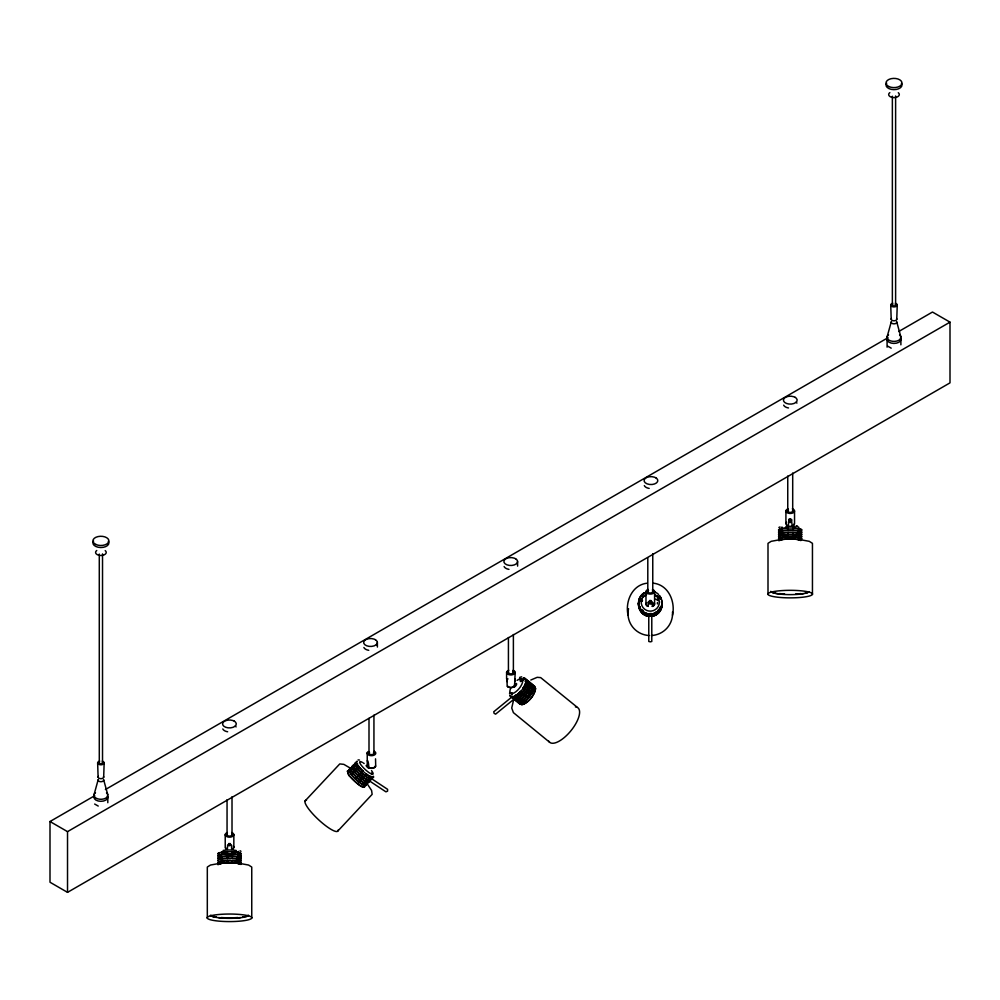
<?xml version="1.0" encoding="UTF-8"?>
<svg xmlns="http://www.w3.org/2000/svg" width="1000" height="1000" viewBox="0 0 1000 1000"><rect width="100%" height="100%" fill="white"/><g stroke="black" fill="none" stroke-linecap="round" stroke-linejoin="round"><path stroke-width="1.5" d="M103.675 777.312L104.162 762.688M896.762 319.425L897.25 304.8M367.25 760.913C368.162 759.237 369.087 766.688 368.663 767.65A4.312 2.487 0 0 0 375.7 766.225L375.538 758.838M514.7 681.612L515.212 672.463M648.1 613.825L648.1 613.825A11.225 11.062 0 0 1 644.95 612.712M642.613 611.525L642.275 612.225A11.225 11.062 0 0 0 648.1 615.325L648.188 614.487A10.75 10.588 0 0 0 649.788 614.675M525.638 682.4L527.2 683.688A11.225 4.562 -50.7 0 1 524.963 688.85L524.738 688.85A10.75 4.375 -50.7 0 1 521.85 692.65L521.95 692.825A11.225 4.562 -50.7 0 1 517.275 696.737L515.8 695.113M517.275 696.737L517.362 696.4A10.75 4.375 -50.7 0 1 514.4 697.513L514.175 697.9A11.225 4.562 -50.7 0 1 511.737 696.65M519.913 679.85L521.475 681.137L520 679.513M518.85 698.025L520.425 699.312L518.85 698.025A11.225 4.562 -50.7 0 0 523.525 694.1L523.413 693.938A10.75 4.375 -50.7 0 0 525.438 691.438M527.6 695.288A10.75 4.375 -50.7 0 1 526.562 696.5L526.663 696.675A11.225 4.562 -50.7 0 1 521.987 700.6L523.562 701.875L522.075 700.263A10.75 4.375 -50.7 0 1 520.013 701.188M94.05 794.675L98.138 779.85M887.125 336.788L891.225 321.975M513.325 701.125L511.725 708.037L513.4 712.625L549.612 742.25M515.212 678.95L514.3 686.488A3.925 2.263 0 0 1 507.5 686.475L508.375 686.45M788.875 519.362L788.312 525.75M520.513 698.975A10.75 4.375 -50.7 0 1 517.537 700.088L517.312 700.475A11.225 4.562 -50.7 0 1 514.875 699.225A11.225 4.562 -50.7 0 0 515.75 699.188L515.975 698.8A10.75 4.375 -50.7 0 0 516.875 698.625M520.688 702.663L519.113 701.375L520.688 702.663A10.75 4.375 -50.7 0 0 523.65 701.538M528.263 684.062A10.75 4.375 -50.7 0 1 529.163 683.875L529.388 683.487A11.225 4.562 -50.7 0 1 531.825 684.737L533.075 686.363A10.75 4.375 -50.7 0 1 533.15 689.038L531.587 687.75L533.15 689.038M305.1 800.925L339.775 763.913L343.85 764.362L349.812 767.85M364.675 782.938L363.45 784.837A11.225 2.425 43.1 0 1 359.1 782.013L360.513 780.238A10.75 2.325 43.1 0 1 356.95 777.138L355.387 778.775A11.225 2.425 43.1 0 1 351.2 774.175L352.95 772.738L351.463 774.325A10.75 2.325 43.1 0 1 349.787 771.65L349.438 771.4A11.225 2.425 43.1 0 1 349.6 769.613L351.425 768.363M354.05 764.862L352.562 766.45A11.225 2.425 43.1 0 0 352.413 768.225L352.75 768.487A10.75 2.325 43.1 0 0 354.425 771.15L355.913 769.562A10.75 2.325 43.1 0 1 354.225 766.9L353.888 766.65A11.225 2.425 43.1 0 1 354.05 764.862L354.387 765.2M349.438 771.4L350.925 769.812A11.225 2.425 43.1 0 1 351.087 768.037M352.413 768.225L353.888 766.65M361.312 772.45L362.887 770.8L361.312 772.45A11.225 2.425 43.1 0 1 357.125 767.85L358.875 766.4L357.388 767.987A10.75 2.325 43.1 0 1 355.712 765.325L356.85 763.475A11.225 2.425 43.1 0 1 356.7 761.9M349.787 771.65L350.925 769.812M352.75 768.487L354.225 766.9M355.712 765.325L356.85 763.475M358.438 775.562A10.75 2.325 43.1 0 0 362 778.65L362.062 778.85A11.225 2.425 43.1 0 0 366.413 781.663L367.9 780.075A11.225 2.425 43.1 0 1 363.55 777.262L363.475 777.075A10.75 2.325 43.1 0 1 359.913 773.975L358.35 775.612A11.225 2.425 43.1 0 1 354.162 771.012L355.913 769.562M355.387 778.775L356.95 777.138M358.35 775.612L359.913 773.975M362 778.65L363.475 777.075M364.963 775.487L366.512 774.1A11.225 2.425 43.1 0 0 370.863 776.912L369.375 778.5A11.225 2.425 43.1 0 1 365.025 775.675L364.963 775.487A10.75 2.325 43.1 0 1 361.4 772.387M359.1 782.013L360.588 780.425A11.225 2.425 43.1 0 0 364.938 783.25M362.062 778.85L363.55 777.262M365.025 775.675L366.512 774.1M375.65 766.125L374.5 766.625M369.375 778.5L370.863 776.912M363.45 784.837L363.2 784.513A10.75 2.325 43.1 0 0 365.075 784.95L366.9 783.7A11.225 2.425 43.1 0 0 367.212 783.5M366.413 781.663L366.163 781.35A10.75 2.325 43.1 0 0 368.038 781.787L369.525 780.2M371.012 778.612L372.825 777.362L371.012 778.612A10.75 2.325 43.1 0 1 369.125 778.188M365.075 784.95L366.9 783.7M368.038 781.787L369.862 780.537M338 830.863L372.15 794.35L371.587 790.45L367.863 784.812M527.2 683.688L526.875 683.9A10.75 4.375 -50.7 0 0 526.788 681.225L527.112 680.888A11.225 4.562 -50.7 0 0 526.2 679.862M529.925 683.787L528.688 682.175L529.925 683.787A10.75 4.375 -50.7 0 1 530.013 686.475L528.438 685.188L530.013 686.475M531.587 687.75A10.75 4.375 -50.7 0 0 531.5 685.075L531.825 684.737M518.35 701.462L518.013 701.787A11.225 4.562 -50.7 0 0 520.462 703.05M643.538 611.812A11.225 11.062 0 0 1 642.275 610.725L642.613 610.025M642.613 610.775L642.275 611.475A11.225 11.062 0 0 0 646.488 614.138M657.95 597.05L658.288 596.35L657.95 597.05A10.75 10.588 0 0 1 658.988 598.263M514.7 686.15L514.65 686.188A4.312 2.487 0 0 1 507.175 686.275L506.962 678.612L507.1 681.6M512.163 696.762L493.762 711.762L494.087 713.325L495.613 714.137L514.012 699.137M232.225 851.963L232.338 851.875A11.225 1.9 0 0 1 237.975 852.463L237.613 854.712L237.975 852.463M227.438 854.125L227.35 851.862A11.225 1.9 0 0 0 221.525 852.387L221.525 854.575A11.225 1.9 0 0 1 227.35 854.05L227.438 854.125A10.75 1.812 0 0 1 232.225 854.15L232.338 854.075A11.225 1.9 0 0 1 236.775 854.463M237.975 856.85L237.613 859.087L237.975 856.85A11.225 1.9 0 0 0 232.338 856.263L232.225 856.338A10.75 1.812 0 0 0 227.438 856.312L227.35 856.237A11.225 1.9 0 0 0 221.525 856.762L221.863 859.013L221.525 856.762M237.975 861.225L237.613 863.462L237.975 861.225A11.225 1.9 0 0 0 232.338 860.638L232.225 860.713A10.75 1.812 0 0 0 227.438 860.7L227.35 860.612A11.225 1.9 0 0 0 221.525 861.15L221.863 863.388L221.525 861.15M221.525 863.337A11.225 1.9 0 0 1 227.35 862.8L227.438 862.887A10.75 1.812 0 0 1 232.225 862.913L232.338 862.825A11.225 1.9 0 0 1 237.975 863.413M511.65 693.85L510.075 692.575L511.65 693.85A11.225 4.562 -50.7 0 1 511.962 692.663M778.875 527.475L779.987 526.925M517.925 698.988L518.263 698.775A10.75 4.375 -50.7 0 0 518.15 700.713M792.913 528.25L793.037 528.162A11.225 1.9 0 0 1 798.662 528.75L798.312 531A10.75 1.812 0 0 1 800.037 531.45M788.138 530.413L788.037 528.138A11.225 1.9 0 0 0 782.225 528.675L782.225 530.862A11.225 1.9 0 0 1 788.037 530.337L788.138 530.413A10.75 1.812 0 0 1 792.913 530.438L793.037 530.363A11.225 1.9 0 0 1 798.662 530.938M801.438 536.625A11.225 1.9 0 0 0 801.038 536.062L800.575 536.087A10.75 1.812 0 0 0 798.312 535.375L798.662 533.138A11.225 1.9 0 0 0 793.037 532.55L792.913 532.625A10.75 1.812 0 0 0 788.138 532.6L788.037 532.525A11.225 1.9 0 0 0 782.225 533.05L782.562 535.3A10.75 1.812 0 0 0 781.525 535.513M782.225 535.237A11.225 1.9 0 0 1 788.037 534.712L788.138 534.788A10.75 1.812 0 0 1 792.913 534.812L793.037 534.738A11.225 1.9 0 0 1 798.662 535.325M798.662 537.513L798.312 537.562A10.75 1.812 0 0 1 800.575 538.275L800.575 540.462A10.75 1.812 0 0 0 798.312 539.75L798.662 537.513A11.225 1.9 0 0 0 793.037 536.925L792.913 537A10.75 1.812 0 0 0 788.138 536.975L788.037 536.9A11.225 1.9 0 0 0 782.225 537.438L782.562 539.675A10.75 1.812 0 0 0 780.05 540.363L779.6 540.337A11.225 1.9 0 0 0 779.175 540.612M783.487 539.438A11.225 1.9 0 0 1 788.037 539.087L788.138 539.175A10.75 1.812 0 0 1 792.913 539.188L793.037 539.113A11.225 1.9 0 0 1 798.662 539.7M898.688 331.538L932.475 312.038L950 322.15L950 382.863L67.525 892.362L50 882.237L50 821.525L94.6 795.775M105.412 789.538L887.875 337.775M50 821.525L67.525 831.637L950 322.15M530.812 680.025L537.188 677.325L540.675 677.613L578.062 707.938A22.287 9.062 -50.7 0 1 569.55 732.375A22.287 9.062 -50.7 0 1 548.763 741.162M519.637 677.412L521.675 676.812M640.113 606.763L639.663 606.912A11.225 11.062 0 0 1 639.462 600.388C636.237 607.475 642 616.312 649.737 616.375M639.663 608.038L640.113 607.513L639.663 608.038A11.225 11.062 0 0 1 639.462 601.525L639.462 601.138A11.225 11.062 0 0 0 639.237 606.062M531.688 688.162L531.788 688.15A9.15 3.725 -50.7 0 1 533.475 688.438M646.963 583.212C631.987 585 625.013 601.712 628.062 615.237M368.525 767.537L369.712 767.6M788.875 520.2L791.575 520.2L792.138 525.75M651.488 616.325C658.388 615.825 663.675 608.35 661.513 601.712C663.637 608.237 658.538 615.662 651.75 616.275M648.375 602.513L648.312 602.513A2.125 2.1 0 0 0 649.737 603.962L650.837 603.962A2.125 2.1 0 0 0 652.125 602.987M646.55 602.925A4.312 2.487 0 0 0 648.125 606.325L648.375 601.825L650.288 600.562L652.188 601.825L652.438 606.325A4.312 2.487 0 0 0 654.013 602.925M652.188 606.45L652.25 606.45A3.925 2.263 0 0 0 653.688 603.35M781.787 533.45L782.138 533.387A10.75 1.812 0 0 1 780.413 532.938M798.662 533.138L798.312 533.188A10.75 1.812 0 0 1 800.575 533.9L801.038 536.062M221.088 857.163L221.45 857.1A10.75 1.812 0 0 1 219.175 856.388M221.088 859.35L221.45 859.3A10.75 1.812 0 0 1 219.175 858.587L218.713 858.6A11.225 1.9 0 0 1 218.9 857.487L219.363 857.513A10.75 1.812 0 0 1 221.863 856.825M777.837 540.1L771.188 541.325L768 543.337L768 594.375M217.15 863.825L210.487 865.037L207.312 867.05L207.312 918.1M650.85 603.312L649.725 603.312L649.7 600.475M650.512 615.837L651.188 615.688L649.638 615.575A11.7 11.525 0 0 1 639.6 599.4M358.05 759.9L359.462 760.025M782.225 530.862L782.562 530.925A10.75 1.812 0 0 0 780.05 531.613L779.6 529.388L779.6 531.587A11.225 1.9 0 0 0 779.412 532.7L779.875 530.487M801.038 531.688L800.575 529.525L801.038 531.688A11.225 1.9 0 0 1 801.275 532.525M782.225 533.05L782.562 533.112A10.75 1.812 0 0 0 780.05 533.8L779.6 535.962A11.225 1.9 0 0 0 779.412 537.075L779.875 534.875A10.75 1.812 0 0 0 782.138 535.575M219.175 854.2L218.713 854.225A11.225 1.9 0 0 1 218.9 853.112L218.9 855.3A11.225 1.9 0 0 0 218.388 856.137M240.35 855.4L239.887 853.238L240.35 855.4A11.225 1.9 0 0 1 240.575 856.25M237.613 856.9A10.75 1.812 0 0 1 239.887 857.613L240.35 859.775A11.225 1.9 0 0 1 240.575 860.625M237.613 859.087A10.75 1.812 0 0 1 239.887 859.8L240.35 859.775M237.613 861.275A10.75 1.812 0 0 1 239.887 861.988L240.35 864.163A11.225 1.9 0 0 1 240.675 864.438M238.575 863.688A10.75 1.812 0 0 1 239.887 864.175L240.35 864.163M789.663 521.763L790.788 521.763M228.962 845.475L230.087 845.475L230.113 843.5M508.05 678.938L506.6 678.938L506.6 672.45M513.438 686.462L514.312 686.462M524.963 688.863L523.162 687.562L524.738 688.85M526.3 690.138L528.112 691.425A11.225 4.562 -50.7 0 0 530.35 686.25M528.575 694.013A10.75 4.375 -50.7 0 0 529.45 692.712L531.25 694A11.225 4.562 -50.7 0 0 533.488 688.825M529.45 692.712L531.25 694M800.4 530.588L800.85 530.612A11.225 1.9 0 0 0 801.038 529.5M779.6 535.962L780.05 535.988A10.75 1.812 0 0 1 780.675 535.737M781.175 539.738A10.75 1.812 0 0 1 779.875 539.25L779.412 539.275A11.225 1.9 0 0 1 779.6 538.15L780.05 538.175A10.75 1.812 0 0 1 782.562 537.487L782.225 537.438M239.7 854.3L240.15 854.325A11.225 1.9 0 0 0 240.35 853.213M240.15 856.525L239.7 856.488A10.75 1.812 0 0 1 237.2 857.188M218.388 860.512A11.225 1.9 0 0 1 218.9 859.675L219.363 857.513M220.487 863.462A10.75 1.812 0 0 1 219.175 862.962L218.713 862.987A11.225 1.9 0 0 1 218.9 861.862L219.363 861.888A10.75 1.812 0 0 1 221.863 861.2M218.312 864.613A11.225 1.9 0 0 1 218.9 864.05L219.363 864.075A10.75 1.812 0 0 1 221.863 863.388M649.137 616.3C641.375 616.45 636.425 605.862 639.462 600.763A11.225 11.062 0 0 0 639.237 605.688M796.275 526.15L797.675 526.325M802.613 540.1L809.262 541.325L812.45 543.337L812.45 594.375A22.287 3.762 0 0 1 777.675 597.212A22.287 3.762 0 0 1 780.55 590.7A22.287 3.762 0 0 1 812.45 594.375M241.912 863.825L248.575 865.037L251.75 867.05L251.75 918.1A22.287 3.762 0 0 1 216.975 920.925A22.287 3.762 0 0 1 219.862 914.412A22.287 3.762 0 0 1 251.75 918.1M788.825 519.45L791.625 519.45L791.575 520.2M221.525 852.387L221.863 854.638A10.75 1.812 0 0 0 219.363 855.325M891.2 348.15L887.75 346.175M98.225 806.05L94.663 804.05M653.6 583.212C668.575 585 675.55 601.712 672.5 615.237M240.062 850.738L240.975 851.3M796.438 525.788L797.2 526.413M657.312 595.638L657.763 596.025M371.488 778.662L387.612 789.338L387.562 791.137L385.925 791.838L368.575 780.337A11.225 2.425 43.1 0 1 368.375 782.113M527.112 680.888L525.538 679.6A11.225 4.562 -50.7 0 0 523.1 678.35M525.212 679.938L526.788 681.225M531.5 685.075L533.075 686.363M529.388 683.487L530.962 684.775M529.163 683.875L530.737 685.163A10.75 4.375 -50.7 0 0 529.825 685.337M528.112 691.425L526.538 690.138A11.225 4.562 -50.7 0 0 528.775 684.975M520.275 691.363L521.95 692.825M523.413 693.938L525.1 695.387A11.225 4.562 -50.7 0 1 520.425 699.312M526.562 696.5L528.237 697.962A11.225 4.562 -50.7 0 1 523.562 701.875M512.825 696.237L514.4 697.513M515.975 698.8L517.537 700.088M514.175 697.9L512.6 696.625A11.225 4.562 -50.7 0 1 511.775 696.612M515.75 699.188L517.312 700.475M367.587 766.25C363.3 763 369.712 770.438 368.675 767.387M368.888 767.775L368.913 767.8A3.925 2.263 0 0 0 375.337 766.488L375.325 766.462M221.525 858.962A11.225 1.9 0 0 1 227.35 858.425L227.438 858.5A10.75 1.812 0 0 1 230.637 858.475M644.4 593.175A11.225 11.062 0 0 0 641.838 595.312L642.2 595.612M658.363 609.575L658.725 610.262A11.225 11.062 0 0 1 653.088 613.688M658.363 610.325L658.363 610.7A10.75 10.588 0 0 0 659.325 609.438M658.363 611.075L658.725 611.763A11.225 11.062 0 0 1 653.088 615.188L652.975 614.35M658.725 611.763L658.363 611.45A10.75 10.588 0 0 0 659.325 610.188M513.188 698.4L512.625 697.675M349.6 769.613L349.938 769.95A10.75 2.325 43.1 0 1 350.412 769.925M515.487 696.237L515.037 695.487M659.013 597.225L659.587 597.875M356.012 765.312L356.262 765.625A10.75 2.325 43.1 0 0 355.487 765.325M796.237 402.15L796.925 403.1M376.475 644.5L377.15 645.45M235.375 725.95L236.062 726.912M655.875 599L656.488 599.875M528.237 697.962L528.125 697.788A10.75 4.375 -50.7 0 0 531.013 693.988M525.1 695.387L524.987 695.212A10.75 4.375 -50.7 0 0 527.875 691.425M896.775 322.038L900.888 336.95M103.688 779.925L107.8 794.837M521.337 701.45L521.325 701.462A9.15 3.725 -50.7 0 0 521.45 702.075M657.525 612.175A11.225 11.062 0 0 1 653.088 614.438L652.975 613.6L653.088 615.188M513.612 686.475L513.675 686.75A2.125 0.862 -50.7 0 0 515.125 686.475A2.125 0.862 -50.7 0 0 516.575 684.388L516.575 683.75A2.125 0.862 -50.7 0 0 515.525 683.75M890.738 305.225L891.2 319.35M97.65 763.1L98.112 777.237M900.888 338.975L900.888 344.825M895.612 95.988L895.612 304.913M892.362 96.2L892.362 305.113M887.087 339.85L887.087 347.163M800.85 530.612L800.85 532.8M800.575 533.9L800.575 536.087M800.575 538.275L800.575 540.462M794.538 510.975L794.538 523.562A4.312 2.487 0 0 1 792.375 525.712M793.037 528.162L792.913 530.438M793.037 532.55L792.913 534.812M793.037 536.925L792.913 539.188M792.7 473.038L792.7 510.975M790.812 519.3L790.812 522.463L789.663 522.475L789.638 519.25M790.225 519.113L790.225 519.95M788.138 532.6L788.138 534.788M788.138 536.975L788.138 539.175M788.037 528.138L788.037 530.337M788.037 532.525L788.037 534.712M788.037 536.9L788.037 539.087M787.75 476.062L787.75 510.975M785.913 510.975L785.913 523.562M780.05 533.8L780.05 535.988M780.05 538.175L780.05 540.363M779.6 538.15L779.6 540.337M657.425 602.55L657.425 603.925M654.587 591.587L654.587 604.175M652.763 553.65L652.763 591.587M651.787 615.825L651.787 641.475L650.288 641.838L648.775 641.475L648.775 615.825M650.863 600.475L650.863 603.3M648.188 614.487L648.1 615.325M647.8 558.2L647.8 591.587M645.975 591.587L645.975 604.175M517.6 561.538L517.6 566.112M513.387 634.513L513.387 672.463M508.425 637.55L508.425 672.45M377.388 642.487L377.388 647.062M373.938 715.125L373.938 753.075M369 718.388L369 753.288M367.238 752.725L367.25 765.45M239.887 857.613L239.887 859.8M239.887 861.988L239.887 864.175M233.837 834.688L233.837 847.275M232.338 851.875L232.225 854.15M232.338 856.263L232.338 858.45A11.225 1.9 0 0 1 237.975 859.038M232.338 860.638L232.225 862.913M232.013 796.75L232.013 834.688M228.95 843.438L228.95 845.825M227.438 856.312L227.438 858.5M227.438 860.688L227.438 862.887M227.35 851.862L227.35 854.05M227.35 856.237L227.35 858.425M227.35 860.612L227.35 862.8M227.05 799.775L227.05 834.688M225.225 834.688L225.225 847.275A4.312 2.487 0 0 0 227.375 849.425L227.625 844.925L229.525 843.662L231.438 844.925L231.688 849.425A4.312 2.487 0 0 0 233.263 846.025M219.363 861.888L219.363 864.075M218.9 853.112L218.9 855.3M218.9 857.487L218.9 859.675M218.9 861.862L218.9 864.05M107.8 796.862L107.8 802.712M102.525 553.875L102.525 762.788M99.288 554.075L99.288 763M67.525 831.637L67.525 892.362M792.375 508.825A4.312 2.487 0 0 1 793.525 512.575A4.312 2.487 0 0 1 786.925 512.575A4.312 2.487 0 0 1 788.075 508.825M788.075 525.712A4.312 2.487 0 0 1 786.488 522.312M794.15 523.875A3.925 2.263 0 0 1 793.625 525M792.625 510.613A2.475 1.425 0 0 1 789.587 512.362A2.475 1.425 0 0 1 788.475 509.963M808.913 591.625A19.163 3.237 0 0 1 808.062 592.087M806.825 592.525A19.163 3.237 0 0 1 805.212 592.925M801.025 593.575A19.163 3.237 0 0 1 795.875 594M784.575 594A19.163 3.237 0 0 1 779.425 593.575M775.238 592.925A19.163 3.237 0 0 1 771.538 591.625M808.95 591.688A18.775 3.175 0 0 1 790.225 594.625A18.775 3.175 0 0 1 771.5 591.688M809.3 591.85A19.575 3.312 0 0 1 808.438 592.325M807.175 592.762A19.575 3.312 0 0 1 805.525 593.175M803.538 593.538A19.575 3.312 0 0 1 795.987 594.275M784.463 594.275A19.575 3.312 0 0 1 770.713 591.362M800.4 532.775A10.75 1.812 0 0 1 798.925 533.263M798.925 535.45A10.75 1.812 0 0 0 800.4 534.975L800.85 535A11.225 1.9 0 0 0 801.038 533.875M778.713 540.6A11.7 1.975 0 0 1 789.688 538.975A11.7 1.975 0 0 1 801.5 540.425M779.538 539.575A11.7 1.975 0 0 1 790.562 536.788A11.7 1.975 0 0 1 800.612 539.675M779.538 537.375A11.7 1.975 0 0 1 789.688 534.6A11.7 1.975 0 0 1 801.3 537.212M779.538 535.188A11.7 1.975 0 0 1 790.562 532.4A11.7 1.975 0 0 1 800.612 535.288M779.538 533A11.7 1.975 0 0 1 789.688 530.212A11.7 1.975 0 0 1 801.3 532.837M782.588 528.638A9.062 1.538 0 0 1 781.95 528.438M781.3 527.537A9.062 1.538 0 0 1 782.175 527.112M785.913 526.462A9.062 1.538 0 0 1 794.987 526.512M798.5 527.188A9.062 1.538 0 0 1 798.962 527.4M798.925 539.825A10.75 1.812 0 0 0 800.4 539.35L800.85 539.375A11.225 1.9 0 0 0 801.038 538.25M799.775 537.413A10.75 1.812 0 0 1 798.925 537.638M779.538 530.812A11.7 1.975 0 0 1 790.562 528.025A11.7 1.975 0 0 1 800.612 530.913M779.412 530.513A11.225 1.9 0 0 1 779.6 529.388M779.412 534.888A11.225 1.9 0 0 1 779.6 533.775M652.438 589.438A4.312 2.487 0 0 1 653.587 593.188A4.312 2.487 0 0 1 646.988 593.188A4.312 2.487 0 0 1 648.125 589.438M648.312 606.45A3.925 2.263 0 0 1 646.35 604.487M652.425 590.875A2.475 1.425 0 0 1 651.7 592.762A2.475 1.425 0 0 1 648.388 592.513A2.475 1.425 0 0 1 648.525 590.575M672.5 611.95A22.287 21.962 0 0 1 651.388 635.525M649.175 635.525A22.287 21.962 0 0 1 628.55 608.713M640.475 600.638A10.75 10.588 0 0 1 641.237 599.25M642.2 597.987A10.75 10.588 0 0 1 646.075 595.212M655.387 595.638A10.75 10.588 0 0 1 658.988 598.75M661.8 602.425A11.7 11.525 0 0 1 651.488 615.95M649.737 616A11.7 11.525 0 0 1 639.6 599.775M661.8 602.05A11.7 11.525 0 0 1 651.488 615.575M661.8 601.675A11.7 11.525 0 0 1 651.488 615.188M649.737 615.237A11.7 11.525 0 0 1 639.6 599.025M661.8 601.3A11.7 11.525 0 0 1 648.012 614.663A11.7 11.525 0 0 1 640.425 597.125M641.475 595.75A11.7 11.525 0 0 1 642.725 594.538M660.675 598.05A11.7 11.525 0 0 1 661.363 599.637M661.8 600.925A11.7 11.525 0 0 1 653.775 613.975A11.7 11.525 0 0 1 639.637 607.75A11.7 11.525 0 0 1 644.15 593.15M659.75 596.2A11.7 11.525 0 0 1 661.363 599.263M654.587 594.362A9.062 8.938 0 0 1 657.1 608.112A9.062 8.938 0 0 1 642.938 607.463A9.062 8.938 0 0 1 646.725 594M652.975 614.725A10.75 10.588 0 0 1 651.388 615.013M649.788 615.05A10.75 10.588 0 0 1 648.188 614.862M641.575 610.688A10.75 10.588 0 0 1 640.738 609.338M659.75 595.825A11.7 11.525 0 0 1 656.912 612.1A11.7 11.525 0 0 1 640.475 608.888A11.7 11.525 0 0 1 644.15 592.775M654.237 591.75A11.7 11.525 0 0 1 658.625 594.513M656.175 612.013A11.225 11.062 0 0 1 654.675 612.775M643.538 611.438A11.225 11.062 0 0 1 642.275 610.35M639.237 604.562A11.225 11.062 0 0 1 639.462 599.637L639.462 600.013A11.225 11.062 0 0 0 639.237 604.938M657.525 611.8A11.225 11.062 0 0 1 656.175 612.762M654.675 613.525A11.225 11.062 0 0 1 653.088 614.062M646.488 613.763A11.225 11.062 0 0 1 644.95 613.088M658.725 611.388A11.225 11.062 0 0 1 654.675 614.275M648.1 614.95A11.225 11.062 0 0 1 646.488 614.513M644.95 613.837A11.225 11.062 0 0 1 643.538 612.938M657.95 596.675A10.75 10.588 0 0 1 658.988 597.888M660.088 607.288A10.75 10.588 0 0 1 659.325 608.688M651.388 613.513A10.75 10.588 0 0 1 649.788 613.55M641.762 601.638A9.15 9.012 0 0 1 642.362 600.425M657.438 599.312A9.15 9.012 0 0 1 658.2 600.425M513.075 670.312A4.312 2.487 0 0 1 514.2 674.062A4.312 2.487 0 0 1 507.6 674.05A4.312 2.487 0 0 1 508.762 670.3M512.663 671.45A2.475 1.425 0 0 1 511.538 673.838A2.475 1.425 0 0 1 508.512 672.087M575.425 706.925A22.287 9.062 -50.7 0 1 576.888 707.237M520.737 703.7A10.75 4.375 -50.7 0 1 520.175 702.375M531.862 687A10.75 4.375 -50.7 0 1 533.562 686.838M527.95 685.6A11.7 4.763 -50.7 0 1 533.612 689.425A11.7 4.763 -50.7 0 1 523.075 702.438A11.7 4.763 -50.7 0 1 517.938 697.962M529.612 683.1A11.7 4.763 -50.7 0 1 528.45 694.837A11.7 4.763 -50.7 0 1 516.125 700.837M528.9 681.825A11.7 4.763 -50.7 0 1 525.788 694.912A11.7 4.763 -50.7 0 1 514.338 698.75M525.962 682.425A11.7 4.763 -50.7 0 1 527.05 682.013M527.325 680.537A11.7 4.763 -50.7 0 1 524.212 693.625A11.7 4.763 -50.7 0 1 512.762 697.463M524.9 679.25A11.7 4.763 -50.7 0 1 523.2 691.675A11.7 4.763 -50.7 0 1 511.188 696.175M520.45 681.25A11.7 4.763 -50.7 0 1 523.913 679.45M517.075 680.375A9.062 3.688 -50.7 0 1 522.5 682.4A9.062 3.688 -50.7 0 1 513.938 692.975A9.062 3.688 -50.7 0 1 510.65 688.312M511.838 694.675A10.75 4.375 -50.7 0 1 511.975 693.637M521.475 681.137A10.75 4.375 -50.7 0 1 523.55 680.2M528.55 683.25A10.75 4.375 -50.7 0 1 528.438 685.188M518.938 697.688A10.75 4.375 -50.7 0 1 517.875 698.25M513.438 696.85A10.75 4.375 -50.7 0 0 513.625 697.6L513.3 697.938A11.225 4.562 -50.7 0 0 514.225 698.962M525.112 681.488A10.75 4.375 -50.7 0 1 526.025 681.3L527.587 682.588A10.75 4.375 -50.7 0 0 525.688 683.15M516.55 698.525A10.75 4.375 -50.7 0 0 516.775 700.175L516.45 700.512A11.225 4.562 -50.7 0 0 518.888 701.762M523.325 677.962A11.7 4.763 -50.7 0 1 522.175 689.7A11.7 4.763 -50.7 0 1 509.837 695.7M509.588 693.913A11.7 4.763 -50.7 0 1 509.75 692.788M520.087 679.175A11.7 4.763 -50.7 0 1 521.25 678.562M525.312 683.587A11.225 4.562 -50.7 0 1 523.4 687.575M520.388 691.538A11.225 4.562 -50.7 0 1 515.712 695.462M510.538 695.975A11.225 4.562 -50.7 0 1 510.163 695.375M520.413 681.562A11.225 4.562 -50.7 0 1 521.575 680.8M528.638 682.212A11.225 4.562 -50.7 0 1 530.25 683.45M531.788 684.788A11.225 4.562 -50.7 0 1 533.4 686.025M527.075 680.925A11.225 4.562 -50.7 0 1 528.312 681.562M531.912 687.537A11.225 4.562 -50.7 0 1 531.6 688.725M531.112 690.013A11.225 4.562 -50.7 0 1 529.675 692.712M231.688 832.537A4.312 2.487 0 0 1 232.825 836.287A4.312 2.487 0 0 1 226.225 836.287A4.312 2.487 0 0 1 227.375 832.537M233.463 847.588A3.925 2.263 0 0 1 232.938 848.713M226.125 848.713A3.925 2.263 0 0 1 225.6 847.588M231.675 833.975A2.475 1.425 0 0 1 229.525 836.125A2.475 1.425 0 0 1 227.387 833.975M248.212 915.337A19.163 3.237 0 0 1 246.125 916.237M244.513 916.637A19.163 3.237 0 0 1 242.562 916.988M237.85 917.537A19.163 3.237 0 0 1 221.213 917.537M216.5 916.988A19.163 3.237 0 0 1 210.85 915.337M248.263 915.4A18.775 3.175 0 0 1 229.525 918.337A18.775 3.175 0 0 1 210.8 915.4M248.612 915.562A19.575 3.312 0 0 1 246.475 916.475M244.825 916.888A19.575 3.312 0 0 1 242.838 917.25M240.55 917.562A19.575 3.312 0 0 1 218.512 917.562M216.225 917.25A19.575 3.312 0 0 1 210.45 915.562M220.725 863.775A11.7 1.975 0 0 1 221.188 861.087A11.7 1.975 0 0 1 237.087 860.962A11.7 1.975 0 0 1 239 863.637M237.613 854.712A10.75 1.812 0 0 1 239.887 855.425M237.2 859.375A10.75 1.812 0 0 0 239.7 858.688L240.15 858.713A11.225 1.9 0 0 0 240.35 857.588M220.725 855.025A11.7 1.975 0 0 1 221.188 852.337A11.7 1.975 0 0 1 237.087 852.212A11.7 1.975 0 0 1 239 854.875M217.838 864.613A11.7 1.975 0 0 1 228.988 862.688A11.7 1.975 0 0 1 241.15 864.425M218.263 860.812A11.7 1.975 0 0 1 229.862 858.312A11.7 1.975 0 0 1 240.613 860.925M218.263 858.625A11.7 1.975 0 0 1 229.862 856.125A11.7 1.975 0 0 1 240.613 858.737M218.263 856.438A11.7 1.975 0 0 1 229.862 853.925A11.7 1.975 0 0 1 240.613 856.55M238.238 863.538A10.75 1.812 0 0 0 239.7 863.062L240.15 863.088A11.225 1.9 0 0 0 240.35 861.975M223.062 850.45A9.062 1.538 0 0 1 236.35 850.525M238.538 851.35A9.062 1.538 0 0 1 238.6 851.575M219.988 859.45A10.75 1.812 0 0 1 221.863 859.013M374.275 751.3A4.312 2.487 0 0 1 374.738 754.8A4.312 2.487 0 0 1 368.663 755.075A4.312 2.487 0 0 1 368.2 751.562M373.512 752.375A2.475 1.425 0 0 1 373.05 754.287A2.475 1.425 0 0 1 369.7 754.188A2.475 1.425 0 0 1 369.588 752.25M338.15 830.025A22.287 4.825 43.1 0 1 318.062 819.25A22.287 4.825 43.1 0 1 306.488 800.263M359.038 781.825A10.75 2.325 43.1 0 1 355.475 778.725M371.5 770.588A9.062 1.963 43.1 0 1 370.7 773.662A9.062 1.963 43.1 0 1 361.087 765.025A9.062 1.963 43.1 0 1 362.362 762.375M363.212 762.9A9.062 1.963 43.1 0 1 364.137 763.525M373.575 776.55A11.7 2.537 43.1 0 1 363.338 771.513A11.7 2.537 43.1 0 1 357.188 761.338M371.5 772.938A11.7 2.537 43.1 0 1 372.275 774.013M357.75 764.05A10.75 2.325 43.1 0 0 355.863 763.612L355.538 763.275A11.225 2.425 43.1 0 0 355.375 765.062M370.763 776.125A10.75 2.325 43.1 0 1 371.163 776.912L371.5 777.163A11.225 2.425 43.1 0 1 371.337 778.95M349.125 772.113A10.75 2.325 43.1 0 1 349.913 772.425M359.825 774.025A11.225 2.425 43.1 0 1 355.637 769.425M356.962 765.8A11.225 2.425 43.1 0 1 358.013 766.45M365.925 783.763A11.7 2.537 43.1 0 1 355.925 779.438A11.7 2.537 43.1 0 1 350.475 769.412M367.4 782.175A11.7 2.537 43.1 0 1 358.05 778.438A11.7 2.537 43.1 0 1 351.262 767.675M368.888 780.588A11.7 2.537 43.1 0 1 358.888 776.275A11.7 2.537 43.1 0 1 353.438 766.25M370.613 779.712A11.7 2.537 43.1 0 1 360.375 774.688A11.7 2.537 43.1 0 1 354.225 764.513M371.85 777.425A11.7 2.537 43.1 0 1 361.85 773.1A11.7 2.537 43.1 0 1 356.4 763.075M352.238 771.75A10.75 2.325 43.1 0 1 351.262 770.075M362.788 770.863A11.225 2.425 43.1 0 1 358.6 766.263M373.225 776.263A11.225 2.425 43.1 0 1 372.825 777.362M365.575 783.5A11.225 2.425 43.1 0 1 365.412 785.288M356.863 777.2A11.225 2.425 43.1 0 1 352.675 772.6M788.512 407.95A6.85 3.962 0 0 1 783.662 405.15M227.65 731.762A6.85 3.962 0 0 1 222.8 728.962M649.175 488.4A6.85 3.962 0 0 1 644.325 485.6M508.963 569.35A6.85 3.962 0 0 1 504.113 566.55M106.5 792.9A6.938 4.013 0 0 1 105.487 798.288A6.938 4.013 0 0 1 96.112 798.175A6.938 4.013 0 0 1 95.487 792.775M103.513 779.513A2.8 1.625 0 0 1 100.85 781.712A2.8 1.625 0 0 1 98.338 779.45M102.425 762.55A1.638 0.938 0 0 1 100.875 763.838A1.638 0.938 0 0 1 99.412 762.513M107.375 795.85A6.938 4.013 0 0 1 100.763 801.312A6.938 4.013 0 0 1 94.55 795.688M102.225 761.162A3.275 1.887 0 0 1 103.462 764.075A3.275 1.887 0 0 1 98.263 764.013A3.275 1.887 0 0 1 99.712 761.137M103.513 776.475A2.8 1.625 0 0 1 100.85 778.675A2.8 1.625 0 0 1 98.338 776.413M108.35 541.237A7.987 4.612 0 0 1 100.738 547.525A7.987 4.612 0 0 1 93.588 541.062M105.2 550.6A5.325 3.075 0 0 1 104.425 554.725A5.325 3.075 0 0 1 97.225 554.637A5.325 3.075 0 0 1 96.75 550.5M368.75 650.3A6.85 3.962 0 0 1 363.9 647.5M901.438 83.35A7.987 4.612 0 0 1 893.825 89.637A7.987 4.612 0 0 1 886.675 83.175M899.587 335.025A6.938 4.013 0 0 1 898.575 340.4A6.938 4.013 0 0 1 889.2 340.288A6.938 4.013 0 0 1 888.575 334.888M896.6 321.625A2.8 1.625 0 0 1 893.938 323.837A2.8 1.625 0 0 1 891.425 321.562M895.312 304.45A1.638 0.938 0 0 1 895.075 305.725A1.638 0.938 0 0 1 892.862 305.688A1.638 0.938 0 0 1 892.712 304.425M900.462 337.962A6.938 4.013 0 0 1 893.85 343.425A6.938 4.013 0 0 1 887.638 337.8M896.6 318.587A2.8 1.625 0 0 1 893.938 320.8A2.8 1.625 0 0 1 891.425 318.525M895.312 303.275A3.275 1.887 0 0 1 896.55 306.2A3.275 1.887 0 0 1 891.35 306.137A3.275 1.887 0 0 1 892.8 303.25M898.288 92.713A5.325 3.075 0 0 1 897.5 96.838A5.325 3.075 0 0 1 890.312 96.75A5.325 3.075 0 0 1 889.837 92.613M535.55 688.45C534.663 695.013 529.8 700.65 524.225 703.95C520.812 706.062 516.4 701.488 521.8 704.712C528.175 703.012 532.675 697.013 535.05 691.137C536.75 687.525 532.137 682.85 535.55 688.45M347.388 771.175C348.762 777.175 354.8 781.2 359.325 785C363.988 789.712 365.425 784.35 364.6 786.988C358.775 786.7 354.387 780.638 350.375 776.775C346.938 775.588 348.375 769.425 347.388 771.175M642 601.3L642.425 600.475L642 601.3M795.138 397.337L793.725 396.712A6.863 3.962 0 0 0 783.538 399.45A6.863 3.962 0 0 0 791.488 404.05A6.863 3.962 0 0 0 796.237 398.162L795.138 397.337M655.8 477.788L654.388 477.163A6.863 3.962 0 0 0 644.2 479.9A6.863 3.962 0 0 0 652.15 484.487A6.863 3.962 0 0 0 656.9 478.612L655.8 477.788M515.588 558.737L514.175 558.112A6.863 3.962 0 0 0 503.975 560.85A6.863 3.962 0 0 0 511.925 565.438A6.863 3.962 0 0 0 516.688 559.562L515.588 558.737M375.375 639.688L373.963 639.062A6.863 3.962 0 0 0 363.762 641.8A6.863 3.962 0 0 0 371.712 646.4A6.863 3.962 0 0 0 376.475 640.512L375.375 639.688M234.288 721.15L232.862 720.525A6.863 3.962 0 0 0 222.675 723.263A6.863 3.962 0 0 0 230.625 727.85A6.863 3.962 0 0 0 235.375 721.975L234.288 721.15M657.625 599.7L658.138 600.475L657.625 599.7M95.913 544.487A7.987 4.612 0 0 0 108.8 541.587A7.987 4.612 0 0 0 98 536.587A7.987 4.612 0 0 0 95.913 544.487M889 86.6A7.987 4.612 0 0 0 901.888 83.7A7.987 4.612 0 0 0 891.087 78.7A7.987 4.612 0 0 0 889 86.6"/></g></svg>
